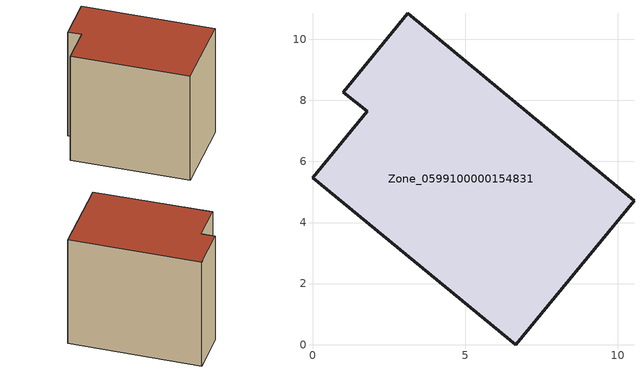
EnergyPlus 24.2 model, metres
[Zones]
Zone_0599100000154831
 floor ground (C_G): 3.12,10.85 10.53,4.72 6.66,0 0,5.46 1.79,7.64 1.01,8.27 z0
 wall outside (C_F): 6.66,0 10.53,4.72 3.12,10.85 1.01,8.27 1.79,7.64 0,5.46 6.66,0 z0:8.63
 roof outside (C_R): 10.53,4.72 3.12,10.85 1.01,8.27 1.79,7.64 0,5.46 6.66,0 z8.63
[BUILDING]
Pand.0599100000154831: North Axis=0; Terrain=City; Loads Convergence Tolerance Value=0.04; Temperature Convergence Tolerance Value=0.4; Solar Distribution=FullExterior; Maximum Number of Warmup Days=25; Minimum Number of Warmup Days=1
[Site:Location]
Rotterdam.The.Hague.AP_ZH_NLD Design_Conditions: Latitude=51.96; Longitude=4.45; Time Zone=1; Elevation=-4.5
[SITE:GROUNDTEMPERATURE:BUILDINGSURFACE]
18, 18, 18, 18, 18, 18, 18, 18, 18, 18, 18, 18
[MATERIAL] Thermal Absorptance=0.9; Solar Absorptance=0.7; Visible Absorptance=0.7
Name | Roughness | Thickness | Conductivity | Density | Specific Heat
G.TC.1946-1964 | MediumSmooth | 0.15 | 1 | 540 | 1210
F.TC.1946-1964 | Rough | 0.3 | 0.857143 | 1920 | 840
R.TC.1946-1964 | MediumRough | 0.2 | 0.235294 | 1500 | 1000
[CONSTRUCTION]
C_G: G.TC.1946-1964
C_F: F.TC.1946-1964
C_R: R.TC.1946-1964
[ZONE]
Zone_0599100000154831: Type=1; Multiplier=1; Ceiling Height=Autocalculate; Volume=Autocalculate; Floor Area=autocalculate; Part of Total Floor Area=Yes
[ZONEINFILTRATION:DESIGNFLOWRATE]
Infil_Zone_0599100000154831: Zone or ZoneList or Space or SpaceList=Zone_0599100000154831; Schedule=AlwaysOn; Design Flow Rate Calculation Method=Flow/Area; Flow Rate per Floor Area=0.003; Constant Term Coefficient=1; Temperature Term Coefficient=0; Velocity Term Coefficient=0; Velocity Squared Term Coefficient=0
[HVACTEMPLATE:ZONE:IDEALLOADSAIRSYSTEM]
Zone_0599100000154831: Maximum Heating Supply Air Temperature=50; Minimum Cooling Supply Air Temperature=13; Maximum Heating Supply Air Humidity Ratio=0.0156; Minimum Cooling Supply Air Humidity Ratio=0.0077; Heating Limit=NoLimit; Cooling Limit=NoLimit; Dehumidification Control Type=ConstantSensibleHeatRatio; Cooling Sensible Heat Ratio=0.7; Dehumidification Setpoint=60; Humidification Control Type=None; Humidification Setpoint=30; Outdoor Air Method=None; Outdoor Air Flow Rate per Person=0.00944; Outdoor Air Flow Rate per Zone Floor Area=0; Outdoor Air Flow Rate per Zone=0; Demand Controlled Ventilation Type=None; Outdoor Air Economizer Type=NoEconomizer; Heat Recovery Type=None; Sensible Heat Recovery Effectiveness=0.7; Latent Heat Recovery Effectiveness=0.65
[ZONECONTROL:THERMOSTAT]
ThermostatControl_Zone_0599100000154831: Zone or ZoneList=Zone_0599100000154831; Control Type Schedule=DualSetpointControlType; Control 1=Thermostat_Zone_0599100000154831; Temperature Difference Between Cutout And Setpoint=0
[THERMOSTATSETPOINT:DUALSETPOINT]
Thermostat_Zone_0599100000154831: Heating Setpoint Temperature Schedule=HeatingSetpoint_Zone_0599100000154831; Cooling Setpoint Temperature Schedule=CoolingSetpoint_Zone_0599100000154831
[SCHEDULE:COMPACT]
HeatingSetpoint_Zone_0599100000154831: Through: 12/31, For: AllDays, Until: 24:00, 21
CoolingSetpoint_Zone_0599100000154831: Through: 12/31, For: AllDays, Until: 24:00, 24
DualSetpointControlType: Through: 12/31, For: AllDays, Until: 24:00, 4
AlwaysOn: Through: 12/31, For: AllDays, Until: 24:00, 1
